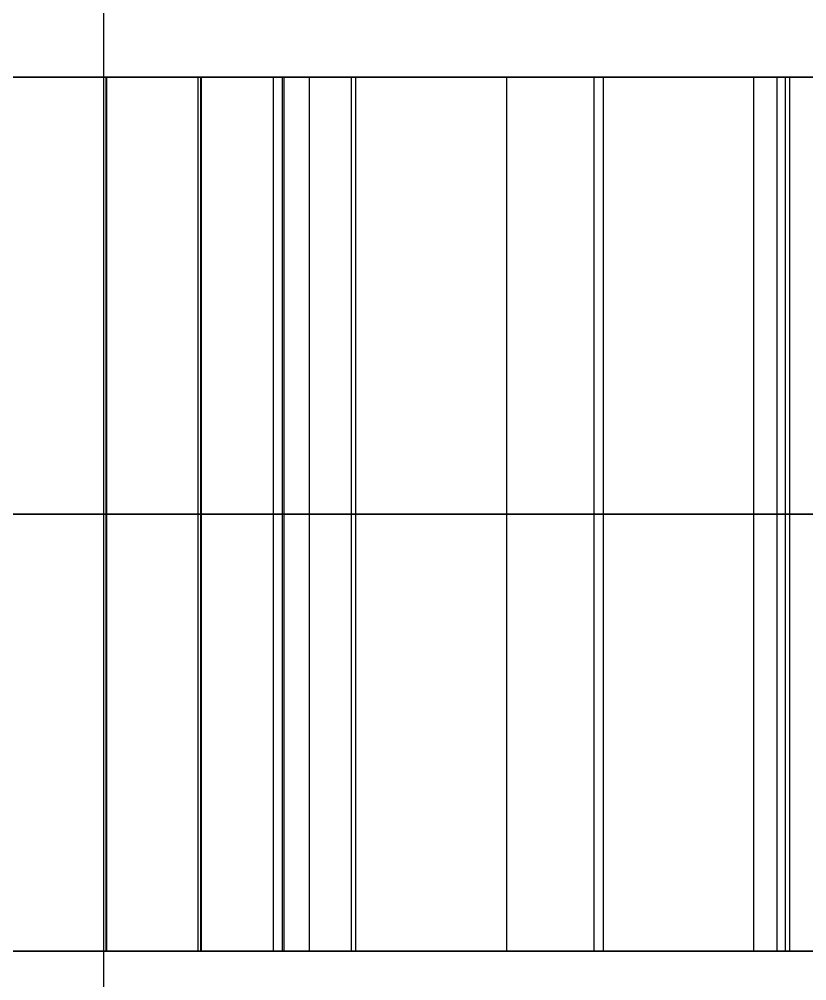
# Model space of a CAD drawing. Header units: millimetres. Extents: x 565 to 905, y -1671 to 168.
# Drawn here: x 690.15 to 703.66, y -46.04 to -29.53 of the extents above; entities that cross this region are included whole.
import ezdxf

# ---------------------------------------------------------------- set-up
doc = ezdxf.new("R2010")
doc.units = ezdxf.units.MM
doc.header["$MEASUREMENT"] = 0
doc.layers.add('V3', color=7, linetype='Continuous', true_color=0x000000)
doc.layers.add('V3 - steel', color=7, linetype='Continuous', true_color=0x191919)

msp = doc.modelspace()

# ---------------------------------------------------------------- linework, layer by layer
at = {"layer": 'V3'}
for p, q in [((703.154, -30.528, 353.457), (727.494, -30.528, 353.457)), ((727.494, -30.528, 96.543), (703.154, -30.528, 96.543)), ((648.283, -45.528, 225), (731, -45.528, 225)), ((703.154, -45.528, 353.457), (731, -45.528, 353.457)), ((731, -45.528, 96.543), (703.154, -45.528, 96.543))]:
    msp.add_line(p, q, dxfattribs=at)
for points in [[(648.283, -30.528, 225), (687.889, -30.528, 225), (727.494, -30.528, 225)], [(691.636, -30.528, 149.905), (691.636, -38.028, 149.905), (691.636, -45.528, 149.905)], [(691.647, -30.528, 300.102), (691.647, -38.028, 300.102), (691.647, -45.528, 300.102)], [(693.211, -30.528, 311.728), (693.211, -38.028, 311.728), (693.211, -45.528, 311.728)], [(693.211, -30.528, 138.272), (693.211, -38.028, 138.272), (693.211, -45.528, 138.272)], [(693.259, -30.528, 309.672), (693.259, -38.028, 309.672), (693.259, -45.528, 309.672)], [(693.268, -30.528, 140.34), (693.268, -38.028, 140.34), (693.268, -45.528, 140.34)], [(694.514, -45.528, 345.428), (694.514, -38.028, 345.428), (694.514, -30.528, 345.428)], [(694.514, -45.528, 361.485), (694.514, -38.028, 361.485), (694.514, -30.528, 361.485)], [(694.514, -45.528, 88.513), (694.514, -38.028, 88.513), (694.514, -30.528, 88.513)], [(694.514, -45.528, 104.571), (694.514, -38.028, 104.571), (694.514, -30.528, 104.571)], [(694.658, -30.528, 301.761), (694.658, -38.028, 301.761), (694.658, -45.528, 301.761)], [(694.69, -30.528, 148.222), (694.69, -38.028, 148.222), (694.69, -45.528, 148.222)], [(695.132, -45.528, 342.774), (695.132, -38.028, 342.774), (695.132, -30.528, 342.774)], [(695.132, -45.528, 364.139), (695.132, -38.028, 364.139), (695.132, -30.528, 364.139)], [(695.132, -45.528, 85.859), (695.132, -38.028, 85.859), (695.132, -30.528, 85.859)], [(695.132, -45.528, 107.224), (695.132, -38.028, 107.224), (695.132, -30.528, 107.224)], [(695.843, -30.528, 312.947), (695.843, -38.028, 312.947), (695.843, -45.528, 312.947)], [(695.843, -30.528, 137.053), (695.843, -38.028, 137.053), (695.843, -45.528, 137.053)], [(695.923, -45.528, 366.746), (695.923, -38.028, 366.746), (695.923, -30.528, 366.746)], [(695.923, -45.528, 109.831), (695.923, -38.028, 109.831), (695.923, -30.528, 109.831)], [(695.924, -45.528, 340.167), (695.924, -38.028, 340.167), (695.924, -30.528, 340.167)], [(695.924, -45.528, 83.252), (695.924, -38.028, 83.252), (695.924, -30.528, 83.252)], [(698.511, -30.528, 314.087), (698.511, -38.028, 314.087), (698.511, -45.528, 314.087)], [(698.511, -30.528, 135.913), (698.511, -38.028, 135.913), (698.511, -45.528, 135.913)], [(700.006, -30.528, 137.324), (700.006, -38.028, 137.324), (700.006, -45.528, 137.324)], [(700.01, -30.528, 312.661), (700.01, -38.028, 312.661), (700.01, -45.528, 312.661)], [(700.174, -45.528, 357.629), (700.174, -38.028, 357.629), (700.174, -30.528, 357.629)], [(700.174, -45.528, 100.714), (700.174, -38.028, 100.714), (700.174, -30.528, 100.714)], [(700.175, -45.528, 349.284), (700.175, -38.028, 349.284), (700.175, -30.528, 349.284)], [(700.175, -45.528, 92.369), (700.175, -38.028, 92.369), (700.175, -30.528, 92.369)], [(702.754, -45.528, 339.657), (702.754, -38.028, 339.657), (702.754, -30.528, 339.657)], [(702.754, -45.528, 367.256), (702.754, -38.028, 367.256), (702.754, -30.528, 367.256)], [(702.754, -45.528, 82.742), (702.754, -38.028, 82.742), (702.754, -30.528, 82.742)], [(702.754, -45.528, 110.341), (702.754, -38.028, 110.341), (702.754, -30.528, 110.341)], [(703.154, -45.528, 353.457), (703.154, -38.028, 353.457), (703.154, -30.528, 353.457)], [(703.154, -45.528, 96.542), (703.154, -38.028, 96.542), (703.154, -30.528, 96.542)], [(703.297, -45.528, 357.18), (703.297, -38.028, 357.18), (703.297, -30.528, 357.18)], [(703.297, -45.528, 100.265), (703.297, -38.028, 100.265), (703.297, -30.528, 100.265)], [(703.298, -45.528, 349.733), (703.298, -38.028, 349.733), (703.298, -30.528, 349.733)], [(703.298, -45.528, 92.818), (703.298, -38.028, 92.818), (703.298, -30.528, 92.818)], [(703.372, -45.528, 349.735), (703.372, -38.028, 349.735), (703.372, -30.528, 349.735)], [(703.372, -45.528, 357.178), (703.372, -38.028, 357.178), (703.372, -30.528, 357.178)], [(703.372, -45.528, 92.82), (703.372, -38.028, 92.82), (703.372, -30.528, 92.82)], [(703.372, -45.528, 100.263), (703.372, -38.028, 100.263), (703.372, -30.528, 100.263)], [(582, -38.028), (735, -38.028), (888, -38.028)], [(582, -38.028, 15), (735, -38.028, 15), (888, -38.028, 15)], [(582, -38.028, 15), (735, -38.028, 15), (888, -38.028, 15)], [(582, -38.028, 30), (735, -38.028, 30), (888, -38.028, 30)]]:
    msp.add_open_spline(points, degree=2, dxfattribs=at)
for points, weights in [([(694.658, -30.528, 301.761), (692.624, -30.528, 300.692), (690.624, -30.528, 299.538), (688.663, -30.528, 298.299)], [0.713067830443, 0.706042752204, 0.699437803415, 0.693252984075]), ([(688.694, -30.528, 151.682), (690.637, -30.528, 150.455), (692.636, -30.528, 149.3), (694.69, -30.528, 148.222)], [0.5379474839, 0.5326476751, 0.527664817326, 0.522998910577]), ([(698.511, -30.528, 314.087), (696.721, -30.528, 313.354), (694.954, -30.528, 312.567), (693.211, -30.528, 311.728)], [0.713067830443, 0.712851973787, 0.712851973787, 0.713067830443]), ([(693.211, -30.528, 138.272), (694.954, -30.528, 137.433), (696.721, -30.528, 136.646), (698.511, -30.528, 135.913)], [0.522998910577, 0.522840590721, 0.522840590721, 0.522998910577]), ([(695.924, -30.528, 340.167), (695.338, -30.528, 341.888), (694.868, -30.528, 343.644), (694.514, -30.528, 345.428)], [1, 0.998547387537, 0.998547387537, 1]), ([(694.514, -30.528, 361.485), (694.867, -30.528, 363.269), (695.338, -30.528, 365.025), (695.923, -30.528, 366.746)], [1, 0.998547387537, 0.998547387537, 1]), ([(695.924, -30.528, 83.252), (695.338, -30.528, 84.973), (694.868, -30.528, 86.729), (694.514, -30.528, 88.513)], [1, 0.998547387537, 0.998547387537, 1]), ([(694.514, -30.528, 104.571), (694.867, -30.528, 106.354), (695.338, -30.528, 108.11), (695.923, -30.528, 109.831)], [1, 0.998547387537, 0.998547387537, 1]), ([(703.372, -30.528, 349.735), (703.081, -30.528, 352.21), (703.081, -30.528, 354.703), (703.372, -30.528, 357.178)], [1, 0.995432816344, 0.995432816344, 1]), ([(703.372, -30.528, 92.82), (703.081, -30.528, 95.296), (703.081, -30.528, 97.788), (703.372, -30.528, 100.263)], [1, 0.995432816344, 0.995432816344, 1]), ([(694.658, -38.028, 301.761), (692.624, -38.028, 300.692), (690.624, -38.028, 299.538), (688.663, -38.028, 298.299)], [0.713067830443, 0.706042752204, 0.699437803415, 0.693252984075]), ([(688.694, -38.028, 151.682), (690.637, -38.028, 150.455), (692.636, -38.028, 149.3), (694.69, -38.028, 148.222)], [0.5379474839, 0.5326476751, 0.527664817326, 0.522998910577]), ([(698.511, -38.028, 314.087), (696.721, -38.028, 313.354), (694.954, -38.028, 312.567), (693.211, -38.028, 311.728)], [0.713067830443, 0.712851973787, 0.712851973787, 0.713067830443]), ([(693.211, -38.028, 138.272), (694.954, -38.028, 137.433), (696.721, -38.028, 136.646), (698.511, -38.028, 135.913)], [0.522998910577, 0.522840590721, 0.522840590721, 0.522998910577]), ([(695.924, -38.028, 340.167), (695.338, -38.028, 341.888), (694.868, -38.028, 343.644), (694.514, -38.028, 345.428)], [1, 0.998547387537, 0.998547387537, 1]), ([(694.514, -38.028, 361.485), (694.867, -38.028, 363.269), (695.338, -38.028, 365.025), (695.923, -38.028, 366.746)], [1, 0.998547387537, 0.998547387537, 1]), ([(695.924, -38.028, 83.252), (695.338, -38.028, 84.973), (694.868, -38.028, 86.729), (694.514, -38.028, 88.513)], [1, 0.998547387537, 0.998547387537, 1]), ([(694.514, -38.028, 104.571), (694.867, -38.028, 106.354), (695.338, -38.028, 108.11), (695.923, -38.028, 109.831)], [1, 0.998547387537, 0.998547387537, 1]), ([(703.372, -38.028, 349.735), (703.081, -38.028, 352.21), (703.081, -38.028, 354.703), (703.372, -38.028, 357.178)], [1, 0.995432816344, 0.995432816344, 1]), ([(703.372, -38.028, 92.82), (703.081, -38.028, 95.296), (703.081, -38.028, 97.788), (703.372, -38.028, 100.263)], [1, 0.995432816344, 0.995432816344, 1]), ([(694.658, -45.528, 301.761), (692.624, -45.528, 300.692), (690.624, -45.528, 299.538), (688.663, -45.528, 298.299)], [0.713067830443, 0.706042752204, 0.699437803415, 0.693252984075]), ([(688.694, -45.528, 151.682), (690.637, -45.528, 150.455), (692.636, -45.528, 149.3), (694.69, -45.528, 148.222)], [0.537947487449, 0.532647678614, 0.527664820807, 0.522998914028]), ([(698.511, -45.528, 314.087), (696.721, -45.528, 313.354), (694.954, -45.528, 312.567), (693.211, -45.528, 311.728)], [0.713067830443, 0.712851973787, 0.712851973787, 0.713067830443]), ([(693.211, -45.528, 138.272), (694.954, -45.528, 137.433), (696.721, -45.528, 136.646), (698.511, -45.528, 135.913)], [0.522998910577, 0.522840590721, 0.522840590721, 0.522998910577]), ([(695.924, -45.528, 340.167), (695.338, -45.528, 341.888), (694.868, -45.528, 343.644), (694.514, -45.528, 345.428)], [1, 0.998547387537, 0.998547387537, 1]), ([(694.514, -45.528, 361.485), (694.867, -45.528, 363.269), (695.338, -45.528, 365.025), (695.923, -45.528, 366.746)], [1, 0.998547387537, 0.998547387537, 1]), ([(695.924, -45.528, 83.252), (695.338, -45.528, 84.973), (694.868, -45.528, 86.729), (694.514, -45.528, 88.513)], [1, 0.998547387537, 0.998547387537, 1]), ([(694.514, -45.528, 104.571), (694.867, -45.528, 106.354), (695.338, -45.528, 108.11), (695.923, -45.528, 109.831)], [1, 0.998547387537, 0.998547387537, 1]), ([(703.372, -45.528, 349.735), (703.081, -45.528, 352.21), (703.081, -45.528, 354.703), (703.372, -45.528, 357.178)], [1, 0.995432816344, 0.995432816344, 1]), ([(703.372, -45.528, 92.82), (703.081, -45.528, 95.296), (703.081, -45.528, 97.788), (703.372, -45.528, 100.263)], [1, 0.995432816344, 0.995432816344, 1])]:
    msp.add_rational_spline(points, weights, degree=3, dxfattribs=at)
for points, knots in [([(693.211, -30.528, 311.728), (693.22, -30.528, 311.105), (693.235, -30.528, 310.419), (693.259, -30.528, 309.672), (693.382, -30.528, 305.92), (693.792, -30.528, 303.876), (694.658, -30.528, 301.761)], [457.203922, 457.203922, 457.203922, 457.203922, 457.387076, 457.387076, 457.387076, 458.307144, 458.307144, 458.307144, 458.307144]), ([(694.69, -30.528, 148.222), (693.821, -30.528, 146.12), (693.406, -30.528, 144.078), (693.268, -30.528, 140.34), (693.24, -30.528, 139.588), (693.222, -30.528, 138.898), (693.211, -30.528, 138.272)], [528.072582, 528.072582, 528.072582, 528.072582, 528.989239, 528.989239, 528.989239, 529.173666, 529.173666, 529.173666, 529.173666]), ([(694.514, -30.528, 345.428), (695.916, -30.528, 346.732), (698.052, -30.528, 348.715), (700.175, -30.528, 349.284), (701.202, -30.528, 349.559), (702.262, -30.528, 349.696), (703.298, -30.528, 349.733), (703.323, -30.528, 349.734), (703.348, -30.528, 349.735), (703.372, -30.528, 349.735)], [-87.153569, -87.153569, -87.153569, -87.153569, -86.386465, -86.386465, -86.386465, -85.596806, -85.596806, -85.596806, -85.577816, -85.577816, -85.577816, -85.577816]), ([(703.372, -30.528, 357.178), (703.347, -30.528, 357.179), (703.322, -30.528, 357.179), (703.297, -30.528, 357.18), (702.262, -30.528, 357.217), (701.201, -30.528, 357.354), (700.174, -30.528, 357.629), (698.051, -30.528, 358.198), (695.916, -30.528, 360.181), (694.514, -30.528, 361.485)], [-83.023326, -83.023326, -83.023326, -83.023326, -83.004277, -83.004277, -83.004277, -82.214609, -82.214609, -82.214609, -81.447524, -81.447524, -81.447524, -81.447524]), ([(694.514, -30.528, 88.513), (695.916, -30.528, 89.817), (698.052, -30.528, 91.801), (700.175, -30.528, 92.369), (701.202, -30.528, 92.644), (702.262, -30.528, 92.781), (703.298, -30.528, 92.818), (703.323, -30.528, 92.819), (703.348, -30.528, 92.82), (703.372, -30.528, 92.82)], [-44.27684, -44.27684, -44.27684, -44.27684, -43.509736, -43.509736, -43.509736, -42.720076, -42.720076, -42.720076, -42.701087, -42.701087, -42.701087, -42.701087]), ([(703.372, -30.528, 100.263), (703.347, -30.528, 100.264), (703.322, -30.528, 100.265), (703.297, -30.528, 100.265), (702.262, -30.528, 100.302), (701.201, -30.528, 100.439), (700.174, -30.528, 100.714), (698.051, -30.528, 101.283), (695.916, -30.528, 103.266), (694.514, -30.528, 104.571)], [-40.146597, -40.146597, -40.146597, -40.146597, -40.127548, -40.127548, -40.127548, -39.33788, -39.33788, -39.33788, -38.570795, -38.570795, -38.570795, -38.570795]), ([(695.923, -30.528, 366.746), (697.789, -30.528, 367.175), (700.631, -30.528, 367.825), (702.754, -30.528, 367.256), (703.781, -30.528, 366.981), (704.768, -30.528, 366.569), (705.683, -30.528, 366.083), (705.705, -30.528, 366.071), (705.727, -30.528, 366.06), (705.749, -30.528, 366.048)], [-80.007448, -80.007448, -80.007448, -80.007448, -79.240344, -79.240344, -79.240344, -78.450684, -78.450684, -78.450684, -78.431695, -78.431695, -78.431695, -78.431695]), ([(695.923, -30.528, 109.831), (697.789, -30.528, 110.26), (700.631, -30.528, 110.91), (702.754, -30.528, 110.341), (703.781, -30.528, 110.066), (704.768, -30.528, 109.654), (705.683, -30.528, 109.168), (705.705, -30.528, 109.156), (705.727, -30.528, 109.145), (705.749, -30.528, 109.133)], [-37.130719, -37.130719, -37.130719, -37.130719, -36.363615, -36.363615, -36.363615, -35.573955, -35.573955, -35.573955, -35.554966, -35.554966, -35.554966, -35.554966]), ([(705.749, -30.528, 340.866), (705.727, -30.528, 340.854), (705.705, -30.528, 340.842), (705.683, -30.528, 340.83), (704.768, -30.528, 340.344), (703.781, -30.528, 339.932), (702.754, -30.528, 339.657), (700.631, -30.528, 339.088), (697.79, -30.528, 339.738), (695.924, -30.528, 340.167)], [-90.169447, -90.169447, -90.169447, -90.169447, -90.150398, -90.150398, -90.150398, -89.360731, -89.360731, -89.360731, -88.593646, -88.593646, -88.593646, -88.593646]), ([(705.749, -30.528, 83.951), (705.727, -30.528, 83.939), (705.705, -30.528, 83.927), (705.683, -30.528, 83.915), (704.768, -30.528, 83.429), (703.781, -30.528, 83.017), (702.754, -30.528, 82.742), (700.631, -30.528, 82.173), (697.79, -30.528, 82.823), (695.924, -30.528, 83.252)], [-47.292718, -47.292718, -47.292718, -47.292718, -47.273669, -47.273669, -47.273669, -46.484002, -46.484002, -46.484002, -45.716917, -45.716917, -45.716917, -45.716917]), ([(704.916, -30.528, 306.331), (703.935, -30.528, 308.383), (702.695, -30.528, 310.058), (700.01, -30.528, 312.661), (699.47, -30.528, 313.185), (698.969, -30.528, 313.66), (698.511, -30.528, 314.087)], [454.115799, 454.115799, 454.115799, 454.115799, 455.032456, 455.032456, 455.032456, 455.216883, 455.216883, 455.216883, 455.216883]), ([(698.511, -30.528, 135.913), (698.968, -30.528, 136.335), (699.468, -30.528, 136.806), (700.006, -30.528, 137.324), (702.712, -30.528, 139.926), (703.958, -30.528, 141.598), (704.949, -30.528, 143.657)], [531.160705, 531.160705, 531.160705, 531.160705, 531.343859, 531.343859, 531.343859, 532.263927, 532.263927, 532.263927, 532.263927]), ([(693.211, -38.028, 311.728), (693.22, -38.028, 311.105), (693.235, -38.028, 310.419), (693.259, -38.028, 309.672), (693.382, -38.028, 305.92), (693.792, -38.028, 303.876), (694.658, -38.028, 301.761)], [457.203922, 457.203922, 457.203922, 457.203922, 457.387076, 457.387076, 457.387076, 458.307144, 458.307144, 458.307144, 458.307144]), ([(694.69, -38.028, 148.222), (693.821, -38.028, 146.12), (693.406, -38.028, 144.078), (693.268, -38.028, 140.34), (693.24, -38.028, 139.588), (693.222, -38.028, 138.898), (693.211, -38.028, 138.272)], [528.072582, 528.072582, 528.072582, 528.072582, 528.989239, 528.989239, 528.989239, 529.173666, 529.173666, 529.173666, 529.173666]), ([(694.514, -38.028, 345.428), (695.916, -38.028, 346.732), (698.052, -38.028, 348.715), (700.175, -38.028, 349.284), (701.202, -38.028, 349.559), (702.262, -38.028, 349.696), (703.298, -38.028, 349.733), (703.323, -38.028, 349.734), (703.348, -38.028, 349.735), (703.372, -38.028, 349.735)], [-87.153569, -87.153569, -87.153569, -87.153569, -86.386465, -86.386465, -86.386465, -85.596806, -85.596806, -85.596806, -85.577816, -85.577816, -85.577816, -85.577816]), ([(703.372, -38.028, 357.178), (703.347, -38.028, 357.179), (703.322, -38.028, 357.179), (703.297, -38.028, 357.18), (702.262, -38.028, 357.217), (701.201, -38.028, 357.354), (700.174, -38.028, 357.629), (698.051, -38.028, 358.198), (695.916, -38.028, 360.181), (694.514, -38.028, 361.485)], [-83.023326, -83.023326, -83.023326, -83.023326, -83.004277, -83.004277, -83.004277, -82.214609, -82.214609, -82.214609, -81.447524, -81.447524, -81.447524, -81.447524]), ([(694.514, -38.028, 88.513), (695.916, -38.028, 89.817), (698.052, -38.028, 91.801), (700.175, -38.028, 92.369), (701.202, -38.028, 92.644), (702.262, -38.028, 92.781), (703.298, -38.028, 92.818), (703.323, -38.028, 92.819), (703.348, -38.028, 92.82), (703.372, -38.028, 92.82)], [-44.27684, -44.27684, -44.27684, -44.27684, -43.509736, -43.509736, -43.509736, -42.720076, -42.720076, -42.720076, -42.701087, -42.701087, -42.701087, -42.701087]), ([(703.372, -38.028, 100.263), (703.347, -38.028, 100.264), (703.322, -38.028, 100.265), (703.297, -38.028, 100.265), (702.262, -38.028, 100.302), (701.201, -38.028, 100.439), (700.174, -38.028, 100.714), (698.051, -38.028, 101.283), (695.916, -38.028, 103.266), (694.514, -38.028, 104.571)], [-40.146597, -40.146597, -40.146597, -40.146597, -40.127548, -40.127548, -40.127548, -39.33788, -39.33788, -39.33788, -38.570795, -38.570795, -38.570795, -38.570795]), ([(695.923, -38.028, 366.746), (697.789, -38.028, 367.175), (700.631, -38.028, 367.825), (702.754, -38.028, 367.256), (703.781, -38.028, 366.981), (704.768, -38.028, 366.569), (705.683, -38.028, 366.083), (705.705, -38.028, 366.071), (705.727, -38.028, 366.06), (705.749, -38.028, 366.048)], [-80.007448, -80.007448, -80.007448, -80.007448, -79.240344, -79.240344, -79.240344, -78.450684, -78.450684, -78.450684, -78.431695, -78.431695, -78.431695, -78.431695]), ([(695.923, -38.028, 109.831), (697.789, -38.028, 110.26), (700.631, -38.028, 110.91), (702.754, -38.028, 110.341), (703.781, -38.028, 110.066), (704.768, -38.028, 109.654), (705.683, -38.028, 109.168), (705.705, -38.028, 109.156), (705.727, -38.028, 109.145), (705.749, -38.028, 109.133)], [-37.130719, -37.130719, -37.130719, -37.130719, -36.363615, -36.363615, -36.363615, -35.573955, -35.573955, -35.573955, -35.554966, -35.554966, -35.554966, -35.554966]), ([(705.749, -38.028, 340.866), (705.727, -38.028, 340.854), (705.705, -38.028, 340.842), (705.683, -38.028, 340.83), (704.768, -38.028, 340.344), (703.781, -38.028, 339.932), (702.754, -38.028, 339.657), (700.631, -38.028, 339.088), (697.79, -38.028, 339.738), (695.924, -38.028, 340.167)], [-90.169447, -90.169447, -90.169447, -90.169447, -90.150398, -90.150398, -90.150398, -89.360731, -89.360731, -89.360731, -88.593646, -88.593646, -88.593646, -88.593646]), ([(705.749, -38.028, 83.951), (705.727, -38.028, 83.939), (705.705, -38.028, 83.927), (705.683, -38.028, 83.915), (704.768, -38.028, 83.429), (703.781, -38.028, 83.017), (702.754, -38.028, 82.742), (700.631, -38.028, 82.173), (697.79, -38.028, 82.823), (695.924, -38.028, 83.252)], [-47.292718, -47.292718, -47.292718, -47.292718, -47.273669, -47.273669, -47.273669, -46.484002, -46.484002, -46.484002, -45.716917, -45.716917, -45.716917, -45.716917]), ([(704.916, -38.028, 306.331), (703.935, -38.028, 308.383), (702.695, -38.028, 310.058), (700.01, -38.028, 312.661), (699.47, -38.028, 313.185), (698.969, -38.028, 313.66), (698.511, -38.028, 314.087)], [454.115799, 454.115799, 454.115799, 454.115799, 455.032456, 455.032456, 455.032456, 455.216883, 455.216883, 455.216883, 455.216883]), ([(698.511, -38.028, 135.913), (698.968, -38.028, 136.335), (699.468, -38.028, 136.806), (700.006, -38.028, 137.324), (702.712, -38.028, 139.926), (703.958, -38.028, 141.598), (704.949, -38.028, 143.657)], [531.160705, 531.160705, 531.160705, 531.160705, 531.343859, 531.343859, 531.343859, 532.263927, 532.263927, 532.263927, 532.263927]), ([(693.211, -45.528, 311.728), (693.22, -45.528, 311.105), (693.235, -45.528, 310.419), (693.259, -45.528, 309.672), (693.382, -45.528, 305.92), (693.792, -45.528, 303.876), (694.658, -45.528, 301.761)], [457.203922, 457.203922, 457.203922, 457.203922, 457.387076, 457.387076, 457.387076, 458.307144, 458.307144, 458.307144, 458.307144]), ([(694.69, -45.528, 148.222), (693.821, -45.528, 146.12), (693.406, -45.528, 144.078), (693.268, -45.528, 140.34), (693.24, -45.528, 139.588), (693.222, -45.528, 138.898), (693.211, -45.528, 138.272)], [528.072582, 528.072582, 528.072582, 528.072582, 528.989239, 528.989239, 528.989239, 529.173666, 529.173666, 529.173666, 529.173666]), ([(694.514, -45.528, 345.428), (695.916, -45.528, 346.732), (698.052, -45.528, 348.715), (700.175, -45.528, 349.284), (701.202, -45.528, 349.559), (702.262, -45.528, 349.696), (703.298, -45.528, 349.733), (703.323, -45.528, 349.734), (703.348, -45.528, 349.735), (703.372, -45.528, 349.735)], [-87.153569, -87.153569, -87.153569, -87.153569, -86.386465, -86.386465, -86.386465, -85.596806, -85.596806, -85.596806, -85.577816, -85.577816, -85.577816, -85.577816]), ([(703.372, -45.528, 357.178), (703.347, -45.528, 357.179), (703.322, -45.528, 357.179), (703.297, -45.528, 357.18), (702.262, -45.528, 357.217), (701.201, -45.528, 357.354), (700.174, -45.528, 357.629), (698.051, -45.528, 358.198), (695.916, -45.528, 360.181), (694.514, -45.528, 361.485)], [-83.023326, -83.023326, -83.023326, -83.023326, -83.004277, -83.004277, -83.004277, -82.214609, -82.214609, -82.214609, -81.447524, -81.447524, -81.447524, -81.447524]), ([(694.514, -45.528, 88.513), (695.916, -45.528, 89.817), (698.052, -45.528, 91.801), (700.175, -45.528, 92.369), (701.202, -45.528, 92.644), (702.262, -45.528, 92.781), (703.298, -45.528, 92.818), (703.323, -45.528, 92.819), (703.348, -45.528, 92.82), (703.372, -45.528, 92.82)], [-44.27684, -44.27684, -44.27684, -44.27684, -43.509736, -43.509736, -43.509736, -42.720076, -42.720076, -42.720076, -42.701087, -42.701087, -42.701087, -42.701087]), ([(703.372, -45.528, 100.263), (703.347, -45.528, 100.264), (703.322, -45.528, 100.265), (703.297, -45.528, 100.265), (702.262, -45.528, 100.302), (701.201, -45.528, 100.439), (700.174, -45.528, 100.714), (698.051, -45.528, 101.283), (695.916, -45.528, 103.266), (694.514, -45.528, 104.571)], [-40.146597, -40.146597, -40.146597, -40.146597, -40.127548, -40.127548, -40.127548, -39.33788, -39.33788, -39.33788, -38.570795, -38.570795, -38.570795, -38.570795]), ([(695.923, -45.528, 366.746), (697.789, -45.528, 367.175), (700.631, -45.528, 367.825), (702.754, -45.528, 367.256), (703.781, -45.528, 366.981), (704.768, -45.528, 366.569), (705.683, -45.528, 366.083), (705.705, -45.528, 366.071), (705.727, -45.528, 366.06), (705.749, -45.528, 366.048)], [-80.007448, -80.007448, -80.007448, -80.007448, -79.240344, -79.240344, -79.240344, -78.450684, -78.450684, -78.450684, -78.431695, -78.431695, -78.431695, -78.431695]), ([(695.923, -45.528, 109.831), (697.789, -45.528, 110.26), (700.631, -45.528, 110.91), (702.754, -45.528, 110.341), (703.781, -45.528, 110.066), (704.768, -45.528, 109.654), (705.683, -45.528, 109.168), (705.705, -45.528, 109.156), (705.727, -45.528, 109.145), (705.749, -45.528, 109.133)], [-37.130719, -37.130719, -37.130719, -37.130719, -36.363615, -36.363615, -36.363615, -35.573955, -35.573955, -35.573955, -35.554966, -35.554966, -35.554966, -35.554966]), ([(705.749, -45.528, 340.866), (705.727, -45.528, 340.854), (705.705, -45.528, 340.842), (705.683, -45.528, 340.83), (704.768, -45.528, 340.344), (703.781, -45.528, 339.932), (702.754, -45.528, 339.657), (700.631, -45.528, 339.088), (697.79, -45.528, 339.738), (695.924, -45.528, 340.167)], [-90.169447, -90.169447, -90.169447, -90.169447, -90.150398, -90.150398, -90.150398, -89.360731, -89.360731, -89.360731, -88.593646, -88.593646, -88.593646, -88.593646]), ([(705.749, -45.528, 83.951), (705.727, -45.528, 83.939), (705.705, -45.528, 83.927), (705.683, -45.528, 83.915), (704.768, -45.528, 83.429), (703.781, -45.528, 83.017), (702.754, -45.528, 82.742), (700.631, -45.528, 82.173), (697.79, -45.528, 82.823), (695.924, -45.528, 83.252)], [-47.292718, -47.292718, -47.292718, -47.292718, -47.273669, -47.273669, -47.273669, -46.484002, -46.484002, -46.484002, -45.716917, -45.716917, -45.716917, -45.716917]), ([(704.916, -45.528, 306.331), (703.935, -45.528, 308.383), (702.695, -45.528, 310.058), (700.01, -45.528, 312.661), (699.47, -45.528, 313.185), (698.969, -45.528, 313.66), (698.511, -45.528, 314.087)], [454.115799, 454.115799, 454.115799, 454.115799, 455.032456, 455.032456, 455.032456, 455.216883, 455.216883, 455.216883, 455.216883]), ([(698.511, -45.528, 135.913), (698.968, -45.528, 136.335), (699.468, -45.528, 136.806), (700.006, -45.528, 137.324), (702.712, -45.528, 139.926), (703.958, -45.528, 141.598), (704.949, -45.528, 143.657)], [531.160705, 531.160705, 531.160705, 531.160705, 531.343859, 531.343859, 531.343859, 532.263927, 532.263927, 532.263927, 532.263927])]:
    msp.add_open_spline(points, degree=3, knots=knots, dxfattribs=at)
at = {"layer": 'V3 - steel'}
msp.add_open_spline([(691.599, -48.028, 103.89), (691.599, -38.028, 103.89), (691.599, -28.028, 103.89)], degree=2, dxfattribs=at)

doc.saveas('drawing.dxf')
